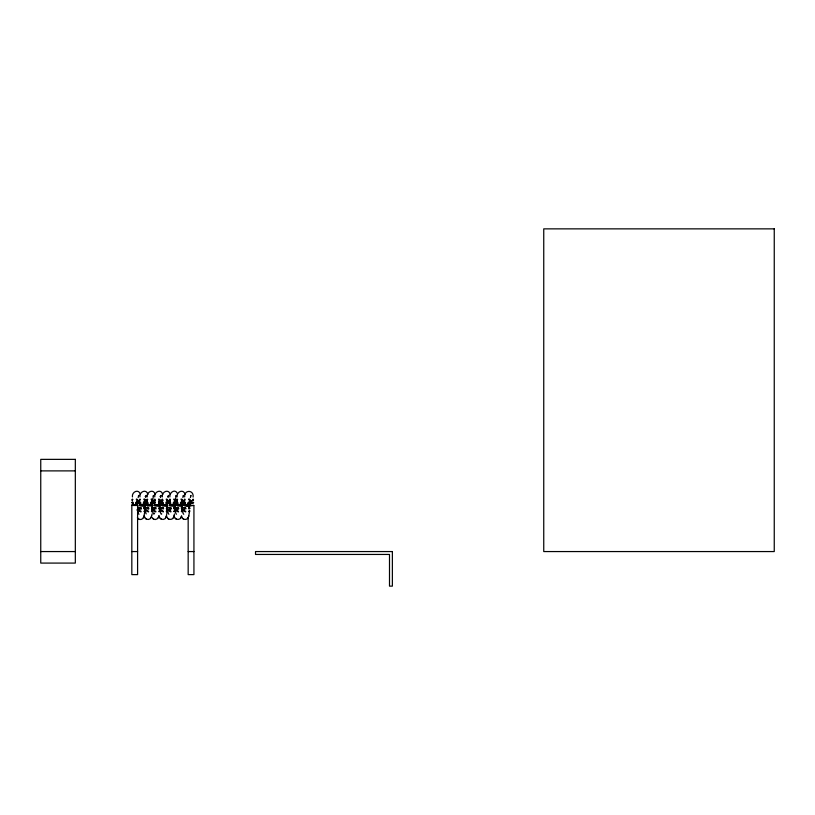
<?xml version="1.0" encoding="UTF-8"?>
<svg xmlns="http://www.w3.org/2000/svg" width="815" height="815" viewBox="0 0 815 815"><rect width="100%" height="100%" fill="white"/><g stroke="black" fill="none" stroke-linecap="round" stroke-linejoin="round"><path stroke-width="1.22" d="M188.163 517.933L188.163 574.616L193.929 574.616L193.929 505.473C191.657 505.687 180.573 506.899 184.995 502.712L185.015 501.989A2.893 0.652 2.5 0 0 185.555 503.038M187.766 503.201A2.893 0.652 2.5 0 0 189.885 502.743A2.893 0.652 2.5 0 0 188.479 502.03L188.469 502.733C195.783 506.838 176.712 504.872 185.586 503.161M186.971 504.719L186.971 505.463L184.2 505.127L184.241 502.957M184.19 505.463C183.11 502.641 193.96 508.397 189.661 501.133A8.761 1.436 -90 0 0 189.437 499.269M189.793 505.208L189.814 502.937L189.854 505.147L188.418 505.463L188.418 504.719C191.026 505.31 188.937 505.463 189.07 502.794L189.477 504.719M189.752 505.463L189.009 505.392M140.425 507.725L141.066 507.663L139.375 507.867L141.199 508.193L141.189 508.886M147.963 507.725L148.605 507.663L146.914 507.867L148.748 508.193L148.727 508.886M155.237 507.725L155.879 507.663L154.188 507.867L156.011 508.193L156.001 508.886A2.924 0.662 2.5 0 1 155.145 507.725M170.203 501.989L169.337 502.886L170.773 503.161M170.325 507.725L170.967 507.663L169.275 507.867L171.109 508.193L171.089 508.886M177.466 501.989L176.6 502.886L178.037 503.161M177.874 507.725L178.516 507.663L176.824 507.867L178.648 508.193L178.638 508.886M184.944 505.31L184.221 504.719M173.768 511.28L174.247 511.8A2.995 1.212 5.2 0 0 174.583 510.638M144.897 511.27L143.909 516.486M152.629 500.135L153.587 495.418L153.088 496.213M167.248 511.27L166.27 516.486M175.276 500.135L176.223 495.418L175.857 496.04M189.61 511.27L188.632 516.486M132.427 496.916C131.551 491.628 139.182 488.46 140.333 494.552M138.143 497.608L138.764 495.418L138.397 496.04M139.966 496.916C139.1 491.628 146.731 488.46 147.882 494.552M145.681 497.608L146.313 495.418L145.162 496.559M147.24 496.916C146.364 491.628 153.994 488.46 155.145 494.552M154.779 496.916C153.913 491.628 161.543 488.46 162.694 494.552M151.458 516.486L152.099 513.97M160.504 497.608L161.126 495.418L159.974 496.559M162.328 496.916C161.462 491.628 169.082 488.46 170.243 494.552M168.043 497.608L168.674 495.418L167.523 496.559M169.877 496.916C169.225 492.678 175.021 488.368 177.283 493.289M177.14 496.916C176.274 491.628 183.895 488.46 185.056 494.552M174.461 513.97L173.809 516.486M182.855 497.608L183.487 495.418L183.12 496.04M184.689 496.916C183.925 489.54 194.062 489.571 193.104 497.069M190.404 497.608L191.036 495.418L190.537 496.213M158.721 516.486L158.956 515.885C158.701 519.247 153.954 521.142 152.222 517.729M181.358 516.486L181.592 515.885C181.215 520.602 174.481 520.581 174.135 515.854C173.666 520.551 166.973 520.632 166.586 515.854M137.399 517.729C138.744 520.52 142.88 519.889 143.664 517.087M144.449 516.455C144.917 520.092 150.225 520.632 151.213 517.087M158.212 517.759L158.477 517.087M159.037 515.854C159.241 519.695 164.854 521.029 166.026 517.087M173.31 517.759L173.575 517.087M180.859 517.759L181.113 517.087M181.623 516.455C182.091 520.092 187.399 520.632 188.387 517.087M143.399 517.759L144.143 515.885M150.948 517.759L151.692 515.885M165.761 517.759L166.505 515.885M188.122 517.759L188.866 515.885M139.029 514.224A8.761 1.436 -90 0 1 137.786 509.844L137.643 503.008L136.207 502.733L136.217 502.03A2.893 0.652 2.5 0 1 137.623 502.743A2.893 0.652 2.5 0 1 135.504 503.201L137.541 503.079A2.893 0.652 -2.5 0 0 139.742 503.069L137.541 503.222M166.107 503.222L167.544 503.008L166.117 502.733L166.128 502.03A2.893 0.652 2.5 0 1 166.107 503.171M176.478 514.224A8.761 1.436 -90 0 1 175.235 509.844L175.093 503.008L173.656 502.733L173.677 502.03A2.893 0.652 2.5 0 1 175.072 502.743A2.893 0.652 2.5 0 1 172.953 503.201L174.991 503.079A2.893 0.652 -2.5 0 0 177.191 503.069L174.991 503.222M182.265 503.079L180.93 502.733L180.94 502.03A2.893 0.652 2.5 0 1 182.336 502.743A2.893 0.652 2.5 0 1 180.227 503.201L182.265 503.079A2.893 0.652 -2.5 0 0 184.455 503.069L182.265 503.222L182.122 501.133A2.832 1.141 -5.2 0 0 184.312 500.848M166.474 510.292L168.42 509.701L167.686 509.793A2.873 0.815 -3.7 0 0 166.464 510.109M136.94 500.899L137.409 500.695A2.975 1.202 5.2 0 0 137.46 499.514L136.421 498.994L136.38 499.697A2.873 0.815 3.7 0 1 137.399 500.879M144.489 500.899L144.958 500.695A2.975 1.202 5.2 0 0 145.009 499.514L143.97 498.994L143.929 499.697A2.873 0.815 3.7 0 1 144.479 501.021M159.302 500.899L159.771 500.695A2.975 1.202 5.2 0 0 159.822 499.514L158.782 498.994L158.742 499.697A2.873 0.815 3.7 0 1 159.292 501.021M166.851 500.899L167.32 500.695A2.975 1.202 5.2 0 0 167.36 499.514L166.331 498.994L166.291 499.697A2.873 0.815 3.7 0 1 167.309 500.879M174.4 500.899L174.868 500.695A2.975 1.202 5.2 0 0 174.909 499.514L173.88 498.994L173.839 499.697A2.873 0.815 3.7 0 1 174.848 500.879M181.663 500.899L182.132 500.695A2.975 1.202 5.2 0 0 182.173 499.514L181.144 498.994L181.103 499.697A2.873 0.815 3.7 0 1 182.122 500.879M189.569 508.153A2.924 0.662 2.5 0 1 188.744 508.896L188.754 508.203L189.803 508.04L188.642 507.765M155.023 500.624L154.402 500.848A2.832 1.141 -5.2 0 1 152.211 501.082L152.599 509.844A8.761 1.436 -90 0 0 153.464 513.929M162.572 500.624L161.951 500.848A2.832 1.141 -5.2 0 1 159.76 501.082L159.078 500.991M170.121 500.624L169.489 500.848A2.832 1.141 -5.2 0 1 167.299 501.082A2.873 0.815 -3.7 0 0 170.131 500.807M170.182 509.844L169.663 510.027A2.995 1.212 5.2 0 0 169.316 511.178L170.885 511.932L170.926 511.239A2.873 0.815 3.7 0 1 169.143 510.475A2.873 0.815 3.7 0 1 170.203 509.772M137.124 510.037L138.509 509.701L137.776 509.793A2.873 0.815 -3.7 0 0 137.114 509.925M144.662 510.037L146.058 509.701L145.325 509.793A2.873 0.815 -3.7 0 0 144.662 509.925M151.936 510.037L153.322 509.701L152.588 509.793A2.873 0.815 -3.7 0 0 151.926 509.925M159.475 510.037L160.871 509.701L160.137 509.793A2.873 0.815 -3.7 0 0 159.475 509.925M174.573 510.037L175.969 509.701L175.235 509.793A2.873 0.815 -3.7 0 0 174.563 509.925M181.837 510.037L183.232 509.701L182.499 509.793A2.873 0.815 -3.7 0 0 181.837 509.925M151.61 503.191L152.456 503.008L151.02 502.733L151.04 502.03A2.893 0.652 2.5 0 1 152.436 502.743A2.893 0.652 2.5 0 1 150.317 503.201L151.61 503.191A2.893 0.652 -2.5 0 0 154.555 503.069L151.682 503.201M158.558 503.222L159.903 503.079A2.893 0.652 -2.5 0 0 162.725 502.957M162.735 503.11L159.231 503.201M144.52 507.745L145.916 507.663L145.182 507.694A2.903 0.662 -2.5 0 0 144.52 507.837M151.784 507.745L153.189 507.663L152.446 507.694A2.903 0.662 -2.5 0 0 151.784 507.837M159.333 507.745L160.728 507.663L159.995 507.694A2.903 0.662 -2.5 0 0 159.333 507.837L159.903 508.04L158.854 508.203L158.833 508.896A2.924 0.662 2.5 0 0 159.271 507.99M166.871 507.745L168.277 507.663L167.544 507.694A2.903 0.662 -2.5 0 0 166.881 507.837L167.452 508.04L166.403 508.203L166.382 508.896A2.924 0.662 2.5 0 0 166.82 507.99M189.182 505.473L193.685 505.382M187.766 503.232L189.905 503.008L189.763 504.719M139.762 504.719L145.131 504.719M147.026 504.719L152.405 504.719M167.493 504.719L161.747 504.719M40.75 470.887L75.326 470.887M167.442 503.222L169.652 503.171A2.893 0.652 -2.5 0 1 167.442 503.191M189.803 503.222L193.593 502.835M131.836 504.719L137.205 504.719M154.198 504.719L159.944 504.719M169.296 504.719L175.042 504.719M176.56 504.719L182.305 504.719M139.375 505.463L145.131 505.463M146.639 505.463L152.405 505.463M154.188 505.463L159.944 505.463M161.737 505.463L167.493 505.463L167.686 509.844A8.761 1.436 -90 0 0 168.939 514.224M169.275 505.463L175.042 505.463M176.549 505.463L182.305 505.463M40.75 551.561L75.326 551.561M131.826 551.561L137.592 551.561M188.163 551.561L193.929 551.561M149.532 504.719L146.649 505.025L149.522 505.463L149.522 504.719L151.57 504.872L152.405 505.147L146.965 505.687L152.68 505.881L150.857 505.463L150.958 504.719M164.63 504.719L161.737 505.025L167.391 505.045M172.179 504.719L169.286 505.025L175.042 505.147L173.605 505.463L173.605 504.719M179.443 504.719L176.549 505.025L182.305 505.147L180.869 505.463L180.869 504.719M143.695 504.719L143.695 505.463L145.141 505.157L139.752 505.219M190.669 505.453L191.342 505.463M184.944 504.719L185.545 504.74M144.418 503.201L147.291 503.171A2.893 0.652 -2.5 0 1 144.387 503.15M163.224 503.161L161.788 502.886L162.654 501.989A2.893 0.652 2.5 0 0 163.194 503.038M148.126 503.161L146.7 502.886L147.556 501.989A2.893 0.652 2.5 0 0 148.106 503.038M140.863 503.161L139.426 502.886L140.292 501.989A2.893 0.652 2.5 0 0 140.863 503.049M133.314 503.161L131.877 502.886L132.743 501.989A2.893 0.652 2.5 0 0 133.324 503.049M181.368 507.765L182.54 508.04L181.49 508.203L181.48 508.896A2.924 0.662 2.5 0 0 181.358 507.847M173.829 507.765L174.991 508.04L173.941 508.203L173.931 508.896A2.924 0.662 2.5 0 0 173.809 507.847L175.826 507.663L175.093 507.694A2.903 0.662 -2.5 0 0 173.87 507.979M143.919 507.765L145.09 508.04L144.041 508.203L144.021 508.896A2.924 0.662 2.5 0 0 143.909 507.847M155.084 503.099L154.239 502.886L155.105 501.989A2.893 0.652 2.5 0 0 155.054 502.916M152.008 507.827L152.639 508.04L151.59 508.203L151.57 508.896A2.924 0.662 2.5 0 0 152.008 507.99M139.762 505.219L142.258 505.463L142.258 504.719M132.213 505.219L137.592 505.147M162.786 500.563L162.348 500.278A2.975 1.202 5.2 0 1 162.389 499.096L162.817 499.615A2.873 0.815 3.7 0 0 162.796 500.767M155.247 500.563L154.799 500.278A2.975 1.202 5.2 0 1 154.85 499.096L155.268 499.615A2.873 0.815 3.7 0 0 155.247 500.767M166.657 510.343L167.044 510.638A2.995 1.212 5.2 0 1 166.698 511.8L166.219 511.28A2.873 0.815 3.7 0 0 166.678 510.149M151.845 510.343L152.232 510.638A2.995 1.212 5.2 0 1 151.885 511.8L151.407 511.28A2.873 0.815 3.7 0 0 151.865 510.149M182.54 518.299L183.691 519.216M175.276 518.299L176.427 519.216M167.727 518.299L168.878 519.216M160.178 518.299L161.329 519.216M152.639 518.299L153.78 519.216M145.365 518.299L146.517 519.216M137.827 518.299L138.968 519.216M167.401 505.055L166.056 505.463L166.056 504.719M177.038 500.848A2.832 1.141 -5.2 0 1 174.848 501.082L174.991 503.191M159.76 501.133L160.137 509.844A8.761 1.436 -90 0 0 161.757 513.929M139.589 500.848A2.832 1.141 -5.2 0 1 137.399 501.082L137.541 503.191M174.848 501.082L174.848 501.133A2.873 0.815 -3.7 0 0 177.049 500.97M137.399 501.082L137.399 501.133A2.873 0.815 -3.7 0 0 139.599 500.97M182.265 503.222L182.499 509.844A8.761 1.436 -90 0 0 183.752 514.224M158.507 504.719L158.507 505.463C164.538 504.434 147.454 504.597 157.071 505.463L157.071 504.719M184.312 500.97A2.873 0.815 -3.7 0 1 182.122 501.133M178.006 503.038A2.893 0.652 2.5 0 1 177.436 501.989M177.15 500.573A2.873 0.815 3.7 0 1 177.639 499.605L177.201 499.096A2.975 1.202 5.2 0 0 177.161 500.278M188.642 507.867A2.873 0.652 2.5 0 1 189.569 508.173M189.406 510.638A2.995 1.212 5.2 0 1 189.06 511.8L188.581 511.28A2.873 0.815 3.7 0 0 189.426 510.353M184.475 510.027A2.995 1.212 5.2 0 0 184.129 511.178L185.698 511.932L185.749 511.239A2.873 0.815 3.7 0 1 184.485 509.895M193.573 502.295A2.893 0.652 -2.5 0 1 189.803 503.191M189.661 500.879A2.873 0.815 3.7 0 0 188.652 499.697L188.693 498.994L189.722 499.514A2.975 1.202 5.2 0 1 189.681 500.695M184.699 500.573A2.873 0.815 3.7 0 1 185.188 499.605L184.75 499.096A2.975 1.202 5.2 0 0 184.71 500.278M171.028 508.886A2.924 0.662 2.5 0 1 170.243 507.725M174.817 510.577A2.873 0.815 3.7 0 1 173.758 511.28M170.743 503.038A2.893 0.652 2.5 0 1 170.172 501.989M169.887 500.573A2.873 0.815 3.7 0 1 170.376 499.605L169.938 499.096A2.975 1.202 5.2 0 0 169.897 500.278M178.577 508.886A2.924 0.662 2.5 0 1 177.792 507.725M182.132 510.638A2.995 1.212 5.2 0 1 181.796 511.8L181.317 511.28A2.873 0.815 3.7 0 0 182.153 510.353M177.212 510.027A2.995 1.212 5.2 0 0 176.865 511.178L178.434 511.932L178.475 511.239A2.873 0.815 3.7 0 1 177.222 509.895M151.977 499.269A8.761 1.436 -90 0 1 152.211 501.082A2.873 0.815 -3.7 0 0 154.412 500.97M152.211 500.879A2.873 0.815 3.7 0 0 151.203 499.697L151.244 498.994L152.273 499.514A2.975 1.202 5.2 0 1 152.222 500.695M147.25 500.573A2.873 0.815 3.7 0 1 147.739 499.605L147.301 499.096A2.975 1.202 5.2 0 0 146.975 499.972M154.565 513.053A8.761 1.436 -90 0 1 154.218 513.929M159.496 510.638A2.995 1.212 5.2 0 1 159.149 511.8L158.67 511.28A2.873 0.815 3.7 0 0 159.516 510.353M154.565 510.027A2.995 1.212 5.2 0 0 154.229 511.178L155.797 511.932L155.838 511.239A2.873 0.815 3.7 0 1 154.585 509.895M162.582 500.807A2.873 0.815 -3.7 0 1 159.108 501.082M159.231 503.14A2.893 0.652 -2.5 0 0 159.903 503.191L158.568 502.733L158.579 502.03A2.893 0.652 2.5 0 1 158.558 503.171M161.747 510.272A2.995 1.212 5.2 0 0 161.767 511.178L163.336 511.932L163.387 511.239A2.873 0.815 3.7 0 1 161.767 510.068M132.438 500.573A2.873 0.815 3.7 0 1 132.927 499.605L132.488 499.096A2.975 1.202 5.2 0 0 132.438 500.278M141.127 508.886A2.924 0.662 2.5 0 1 140.333 507.725M144.683 510.638A2.995 1.212 5.2 0 1 144.337 511.8L143.858 511.28A2.873 0.815 3.7 0 0 144.703 510.353M139.752 510.027A2.995 1.212 5.2 0 0 139.416 511.178L140.985 511.932L141.026 511.239A2.873 0.815 3.7 0 1 139.773 509.895M144.713 499.269A8.761 1.436 -90 0 1 144.938 501.082L145.325 509.844A8.761 1.436 -90 0 0 146.201 513.929M147.138 500.848A2.832 1.141 -5.2 0 1 144.938 501.082L144.948 501.133A2.873 0.815 -3.7 0 0 147.138 500.97M139.701 500.349A2.873 0.815 3.7 0 1 140.465 499.605L140.037 499.096A2.975 1.202 5.2 0 0 139.711 499.972M148.666 508.886A2.924 0.662 2.5 0 1 147.882 507.725M146.934 510.272A2.995 1.212 5.2 0 0 146.955 511.178L148.524 511.932L148.575 511.239A2.873 0.815 3.7 0 1 146.955 510.068M143.766 502.03L143.756 502.733L145.192 503.008L143.053 503.232A2.893 0.652 2.5 0 0 145.172 502.743A2.893 0.652 2.5 0 0 143.766 502.03M162.786 507.694L162.776 507.725A2.924 0.662 2.5 0 0 163.479 508.886L163.56 508.193L161.727 507.867L163.418 507.663L162.786 507.694M185.137 507.694L185.137 507.725A2.873 0.652 2.5 0 0 185.901 508.886L185.922 508.193L184.088 507.867L185.137 507.694M192.972 500.359L191.851 500.848A2.832 1.141 -5.2 0 1 189.661 501.082L189.661 501.133A2.873 0.815 -3.7 0 0 192.982 500.624A2.873 0.815 -3.7 0 0 192.778 499.636L193.145 499.157A2.975 1.202 -5.2 0 1 192.972 500.359M139.599 505.595L145.131 505.881L139.599 505.595M154.412 505.595L159.944 505.881L154.412 505.595M161.951 505.595L167.493 505.881L161.951 505.595M169.5 505.595L175.042 505.881L169.5 505.595M177.049 505.595L182.591 505.881L177.049 505.595M184.312 505.595L189.854 505.881L184.312 505.595M138.377 507.663L137.633 507.725L138.377 507.663M183.09 507.663L182.356 507.725L183.09 507.663M774.25 228.862L543.748 228.862L543.748 551.561L774.25 551.561L774.25 228.862M75.326 459.365L40.75 459.365L40.75 563.084L75.326 563.084L75.326 459.365M137.592 505.463L131.826 505.463L131.826 574.616L137.592 574.616L137.592 505.463M392.372 551.561L255.523 551.561L255.523 554.445L389.499 554.445L389.499 586.138L392.372 586.138L392.372 551.561"/></g></svg>
